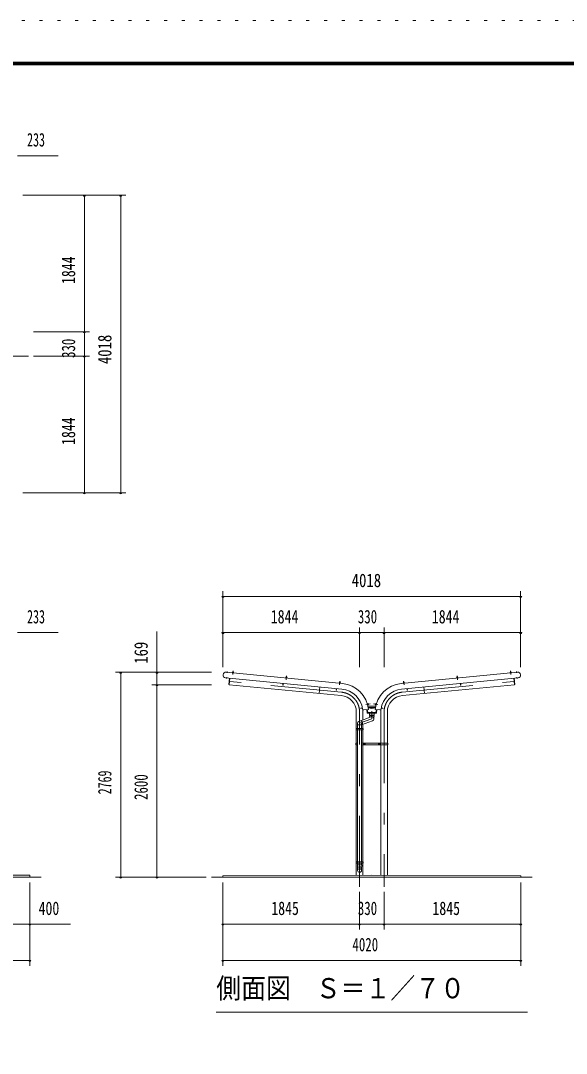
# Model space of a CAD drawing. Units: millimetres, scale not verified, with parts at other scales. Extents: x -31992 to 32005, y -14700 to 14700.
# Drawn here: x 3849 to 11215, y 748 to 14700 of the extents above; entities that cross this region are included whole.
import ezdxf
from ezdxf.enums import TextEntityAlignment as Align

# ---------------------------------------------------------------- set-up
doc = ezdxf.new("R2010")
doc.units = ezdxf.units.MM
doc.header["$LTSCALE"] = 80
doc.linetypes.add('USER3', pattern=[24, 12, -5, 2, -5])
doc.linetypes.add('USER4', pattern=[3, 0.5, -2.5])
for name, color, linetype, lineweight in [('0-2_1-07BOLD', 7, 'Continuous', 18), ('0-3_1-27CENTER', 3, 'USER3', 18), ('0-5_1-57DIM', 3, 'Continuous', 18), ('0-C_F-F1PAPER', 5, 'Continuous', 18), ('0-D_F-E_J_ADD', 5, 'USER4', 18)]:
    doc.layers.add(name, color=color, linetype=linetype, lineweight=lineweight)
doc.styles.add('ＭＳ ゴシック', font='')
doc.styles.get('ＭＳ ゴシック').set_extended_font_data('MS Gothic')

msp = doc.modelspace()

# ---------------------------------------------------------------- linework, layer by layer
at = {"layer": '0-2_1-07BOLD'}
for p, q in [((8194.41, 5746.03), (6621.28, 5897.51)), ((6711.35, 5899.61), (6710.86, 5894.51)), ((6712.48, 5908.86), (6711.64, 5900.09)), ((6717.32, 5893.89), (6717.81, 5898.99)), ((8984.34, 5746.03), (10557.47, 5897.51)), ((10466.27, 5908.86), (10460.29, 5908.29)), ((10461.43, 5893.89), (10460.94, 5898.99)), ((10467.4, 5899.61), (10467.89, 5894.51)), ((6613.9, 5820.87), (8186.73, 5669.41)), ((7433.01, 5830.12), (7432.52, 5825.02)), ((7434.15, 5839.37), (7433.3, 5830.6)), ((7438.98, 5824.4), (7439.47, 5829.5)), ((7439.28, 5830.02), (7440.12, 5838.8)), ((8154.67, 5760.63), (8154.18, 5755.53)), ((8155.81, 5769.88), (8161.78, 5769.31)), ((8160.64, 5754.91), (8161.14, 5760.01)), ((10564.85, 5820.87), (8992.02, 5669.41)), ((9022.94, 5769.88), (9016.97, 5769.31)), ((9018.11, 5754.91), (9017.61, 5760.01)), ((9024.08, 5760.63), (9024.57, 5755.53)), ((9739.77, 5824.4), (9739.28, 5829.5)), ((9744.61, 5839.37), (9745.45, 5830.6)), ((9745.74, 5830.12), (9746.23, 5825.02)), ((7885.71, 5698.4), (7877.37, 5611.71)), ((9293.04, 5698.4), (9301.38, 5611.71)), ((8534.37, 5468.02), (8539.42, 5468.91)), ((8540.54, 5462.51), (8535.5, 5461.62)), ((8549.68, 5464.38), (8541, 5462.85)), ((8629.07, 5464.38), (8637.75, 5462.85)), ((8638.21, 5462.51), (8643.25, 5461.62)), ((8644.38, 5468.02), (8639.33, 5468.91)), ((8379.83, 5135.54), (8379.83, 5358.54)), ((8468.93, 5358.54), (8468.93, 5252.4)), ((8480.27, 5387.84), (8542.36, 5393.43)), ((8528.48, 5392.18), (8533.76, 5352.66)), ((8533.75, 5352.66), (8645, 5352.66)), ((8535.81, 5437.66), (8642.94, 5437.66)), ((8640.14, 5422.66), (8538.61, 5422.66)), ((8559.38, 5345.36), (8559.38, 5318.36)), ((8561.87, 5308.24), (8561.87, 5318.36)), ((8616.88, 5318.36), (8616.88, 5308.24)), ((8636.39, 5393.43), (8698.48, 5387.84)), ((8645, 5352.66), (8650.28, 5392.18)), ((8709.82, 5358.54), (8709.82, 4940.54)), ((8798.92, 4940.54), (8798.92, 5358.54)), ((8396.87, 5206.92), (8396.87, 5135.54)), ((8396.87, 5184.47), (8451.87, 5184.47)), ((8579.97, 5292.82), (8414.97, 5232.76)), ((8451.87, 5187.67), (8598.78, 5241.14)), ((8451.87, 5135.54), (8451.87, 5206.92)), ((8468.93, 5193.88), (8468.93, 5135.54)), ((8379.83, 4940.54), (8379.83, 5119.54)), ((8395.27, 5135.54), (8395.27, 5119.54)), ((8396.87, 5119.54), (8396.87, 3335.54)), ((8451.88, 3335.54), (8451.88, 5119.54)), ((8453.47, 5119.54), (8453.47, 5135.54)), ((8468.93, 5119.54), (8468.93, 4940.54)), ((8378.23, 4927.54), (8372.13, 4927.54)), ((8378.23, 4914.54), (8378.23, 4940.54)), ((8379.83, 3335.54), (8379.83, 4914.54)), ((8468.93, 4914.54), (8468.93, 3335.54)), ((8470.53, 4940.54), (8470.53, 4914.54)), ((8500.53, 4940.54), (8500.53, 4914.54)), ((8678.22, 4914.54), (8678.22, 4940.54)), ((8708.22, 4940.54), (8708.22, 4914.54)), ((8709.82, 4914.54), (8709.82, 3156.94)), ((8798.92, 3156.5), (8798.92, 4914.54)), ((8800.52, 4914.54), (8800.52, 4940.54)), ((8806.62, 4927.54), (8800.52, 4927.54)), ((8379.83, 3319.54), (8379.83, 3156.14)), ((8395.27, 3335.54), (8395.27, 3319.54)), ((8396.87, 3319.54), (8396.87, 3294.08)), ((8451.87, 3319.54), (8451.87, 3294.08)), ((8453.47, 3319.54), (8453.47, 3335.54)), ((8468.93, 3156.56), (8468.93, 3319.54)), ((-7175.62, 3127.54), (4124.37, 3127.54)), ((3974.37, 3127.54), (3974.37, 3157.54)), ((10754.38, 3127.54), (6424.38, 3127.54))]:
    msp.add_line(p, q, dxfattribs=at)
for points in [[(6706.12, 5894.97), (6705.97, 5893.38), (6721.9, 5891.84), (6722.05, 5893.43)], [(10472.63, 5894.97), (10456.7, 5893.43), (10456.85, 5891.84), (10472.78, 5893.38)], [(7443.71, 5823.95), (7443.56, 5822.35), (7427.63, 5823.89), (7427.78, 5825.48)], [(7434.15, 5839.37), (7440.12, 5838.8), (7439.67, 5839.34), (7434.7, 5839.82)], [(8149.29, 5754.4), (8149.44, 5755.99), (8165.37, 5754.46), (8165.22, 5752.86)], [(9029.46, 5754.4), (9013.53, 5752.86), (9013.38, 5754.46), (9029.31, 5755.99)], [(9735.04, 5823.95), (9735.19, 5822.35), (9751.12, 5823.89), (9750.97, 5825.48)], [(8533.55, 5472.7), (8536.33, 5456.94), (8534.75, 5456.67), (8531.97, 5472.42)], [(8642.42, 5456.94), (8644, 5456.67), (8646.78, 5472.42), (8645.21, 5472.7)], [(8378.23, 5119.54), (8378.23, 5135.54), (8470.53, 5135.54), (8470.53, 5119.54)], [(8480.4, 4930.43), (8485.4, 4933.31), (8490.4, 4930.43), (8490.4, 4924.65), (8485.4, 4921.77), (8480.4, 4924.65)], [(8698.35, 4924.65), (8698.35, 4930.43), (8693.35, 4933.31), (8688.35, 4930.43), (8688.35, 4924.65), (8693.35, 4921.77)], [(8470.53, 3319.54), (8378.23, 3319.54), (8378.23, 3335.54), (8470.53, 3335.54)]]:
    msp.add_lwpolyline(points, close=True, dxfattribs=at)
for points in [[(6707.62, 5894.83), (6708.11, 5899.92), (6709.03, 5900.34), (6720.22, 5899.26), (6721.04, 5898.68), (6720.55, 5893.58)], [(6717.61, 5899.51), (6718.46, 5908.29), (6712.48, 5908.86), (6713.03, 5909.31), (6718.01, 5908.83), (6718.46, 5908.29)], [(10471.13, 5894.83), (10470.64, 5899.92), (10469.72, 5900.34), (10458.53, 5899.26), (10457.71, 5898.68), (10458.2, 5893.58)], [(10461.14, 5899.51), (10460.29, 5908.29), (10460.74, 5908.83), (10465.72, 5909.31), (10466.27, 5908.86), (10467.11, 5900.09)], [(6668.15, 5815.64), (6660.1, 5732.03), (6663.28, 5731.72)], [(8175.99, 5582.95), (6662.98, 5728.64), (6671.33, 5815.34)], [(7392.99, 5745.84), (7390.79, 5722.95), (7387.6, 5723.26), (7389.81, 5746.15)], [(7429.29, 5825.34), (7429.78, 5830.43), (7430.69, 5830.85), (7441.89, 5829.77), (7442.71, 5829.19), (7442.22, 5824.09)], [(8150.95, 5755.85), (8151.44, 5760.95), (8152.35, 5761.36), (8163.55, 5760.28), (8164.37, 5759.7), (8163.88, 5754.6)], [(8160.94, 5760.53), (8161.78, 5769.31), (8161.33, 5769.86), (8156.36, 5770.33), (8155.81, 5769.88), (8154.96, 5761.11)], [(9002.77, 5582.95), (10515.77, 5728.64), (10507.42, 5815.34)], [(9027.8, 5755.85), (9027.31, 5760.95), (9026.4, 5761.36), (9015.2, 5760.28), (9014.38, 5759.7), (9014.87, 5754.6)], [(9017.81, 5760.53), (9016.97, 5769.31), (9017.42, 5769.86), (9022.39, 5770.33), (9022.94, 5769.88), (9023.79, 5761.11)], [(9749.47, 5825.34), (9748.98, 5830.43), (9748.06, 5830.85), (9736.86, 5829.77), (9736.04, 5829.19), (9736.53, 5824.09)], [(9739.47, 5830.02), (9738.63, 5838.8), (9739.08, 5839.34), (9744.06, 5839.82), (9744.61, 5839.37), (9738.63, 5838.8)], [(9785.76, 5745.84), (9787.96, 5722.95), (9791.15, 5723.26), (9788.94, 5746.15)], [(10510.6, 5815.64), (10518.65, 5732.03), (10515.47, 5731.72)], [(8114.65, 5676.35), (8112.45, 5653.47), (8109.27, 5653.77), (8111.47, 5676.66)], [(9064.1, 5676.35), (9066.3, 5653.47), (9069.48, 5653.77), (9067.28, 5676.66)], [(8536.07, 5458.43), (8541.11, 5459.32), (8541.46, 5460.26), (8539.5, 5471.34), (8538.85, 5472.11), (8533.81, 5471.22)], [(8539.96, 5468.75), (8548.63, 5470.28), (8549.68, 5464.38), (8550.09, 5464.96), (8549.21, 5469.88), (8548.63, 5470.28)], [(8638.79, 5468.75), (8630.12, 5470.28), (8629.07, 5464.38), (8628.67, 5464.96), (8629.54, 5469.88), (8630.12, 5470.28)], [(8642.68, 5458.43), (8637.64, 5459.32), (8637.3, 5460.26), (8639.25, 5471.34), (8639.9, 5472.11), (8644.94, 5471.22)], [(8462.11, 5413.19), (8439.46, 5409.2), (8438.91, 5412.35), (8461.53, 5416.34)], [(8657.55, 5391.52), (8651.39, 5345.36), (8527.36, 5345.36), (8521.2, 5391.52)], [(8539.39, 5417.83), (8589.38, 5406.27), (8639.36, 5417.83)], [(8559.38, 5318.36), (8619.38, 5318.36), (8619.38, 5345.36)], [(8616.88, 5266.98), (8616.88, 5286.25), (8618.88, 5308.24), (8559.87, 5308.24), (8561.88, 5286.24)], [(8716.64, 5413.19), (8739.29, 5409.2), (8739.85, 5412.35), (8717.22, 5416.34)], [(8396.87, 4914.54), (8372.13, 4914.54), (8372.13, 4940.54), (8396.87, 4940.54)], [(8451.88, 4914.54), (8806.62, 4914.54), (8806.62, 4940.54), (8451.88, 4940.54)], [(8394.87, 3294.08), (8453.87, 3294.08), (8451.87, 3244.42), (8451.87, 3218.57)], [(8396.87, 3218.57), (8396.87, 3244.42), (8394.87, 3294.08)], [(3974.37, 3157.54), (-7025.62, 3157.54), (-7025.62, 3127.54)], [(6579.38, 3127.54), (6579.38, 3147.54), (8589.38, 3157.54), (10599.37, 3147.54), (10599.37, 3127.54)]]:
    msp.add_lwpolyline(points, dxfattribs=at)
for centre, radius in [((8485.4, 4927.54), 6.25), ((8485.4, 4927.54), 4.9), ((8693.35, 4927.54), 6.25), ((8693.35, 4927.54), 4.9)]:
    msp.add_circle(centre, radius, dxfattribs=at)
for centre, radius, start, end in [((6619, 5859.15), 38.62, 82.41238, 262.41238), ((6706.78, 5891.29), 2, 84.4998, 264.4998), ((6709.5, 5897.41), 2.88, 50.11574, 110.11574), ((6713.6, 5889.1), 10.75, 66.91203, 102.08795), ((6719.2, 5896.47), 2.88, 58.88425, 118.88425), ((6720.71, 5889.94), 2, 264.50061, 84.50061), ((10458.04, 5889.94), 2, 95.49939, 275.49939), ((10459.55, 5896.47), 2.88, 61.11575, 121.11575), ((10465.15, 5889.1), 10.75, 77.91205, 113.08797), ((10469.25, 5897.41), 2.88, 69.88426, 129.88426), ((10471.97, 5891.29), 2, 275.5002, 95.5002), ((10559.75, 5859.15), 38.62, 277.58762, 97.58762), ((7428.44, 5821.8), 2, 84.4998, 264.4998), ((7431.16, 5827.92), 2.88, 50.11574, 110.11574), ((7435.26, 5819.61), 10.75, 66.91203, 102.08795), ((7440.86, 5826.98), 2.88, 58.88425, 118.88425), ((7442.37, 5820.46), 2, 264.50061, 84.50061), ((8150.1, 5752.31), 2, 84.4998, 264.4998), ((8152.83, 5758.43), 2.88, 50.11574, 110.11574), ((8156.92, 5750.12), 10.75, 66.91203, 102.08795), ((8162.53, 5757.49), 2.88, 58.88425, 118.88425), ((8164.03, 5750.97), 2, 264.50061, 84.50061), ((8154.38, 5358.54), 389.55, 5.13863, 84.10165), ((9024.38, 5358.54), 389.55, 95.89835, 174.86137), ((9014.72, 5750.97), 2, 95.49939, 275.49939), ((9016.23, 5757.49), 2.88, 61.11575, 121.11575), ((9021.83, 5750.12), 10.75, 77.91205, 113.08797), ((9025.92, 5758.43), 2.88, 69.88426, 129.88426), ((9028.65, 5752.31), 2, 275.5002, 95.5002), ((9736.38, 5820.46), 2, 95.49939, 275.49939), ((9737.89, 5826.98), 2.88, 61.11575, 121.11575), ((9743.49, 5819.61), 10.75, 77.91205, 113.08797), ((9747.59, 5827.92), 2.88, 69.88426, 129.88426), ((9750.31, 5821.8), 2, 275.5002, 95.5002), ((8154.38, 5358.54), 225.45, 0, 84.50003), ((8154.38, 5358.54), 312.55, 7.76237, 84.05869), ((9024.38, 5358.54), 312.55, 95.94131, 172.23763), ((9024.38, 5358.54), 225.45, 95.49997, 180), ((8529.8, 5471.02), 2.38, 10.01471, 190.01471), ((8532.92, 5457.36), 1.68, 190.00774, 10.00774), ((8536.8, 5470.1), 2.88, 335.62325, 35.62325), ((8529.89, 5463.93), 10.75, 352.41954, 27.59546), ((8538.5, 5460.5), 2.88, 344.39175, 44.39175), ((8640.25, 5460.5), 2.88, 135.60825, 195.60825), ((8648.86, 5463.93), 10.75, 152.40454, 187.58046), ((8641.95, 5470.1), 2.88, 144.37675, 204.37675), ((8645.83, 5457.36), 1.68, 169.99226, 349.99226), ((8648.95, 5471.02), 2.38, 349.98529, 169.98529), ((8478.92, 5402.78), 15, 187.76337, 275.1433), ((8154.38, 5358.54), 314.55, 0, 6.42661), ((8699.83, 5402.78), 15, 264.8567, 352.23663), ((9024.38, 5358.54), 314.55, 173.57339, 180), ((8424.38, 5206.92), 27.5, 110.0018, 180), ((8420.58, 5205.54), 44.27, 341.60916, 58.39587), ((8589.38, 5266.98), 27.5, 289.99896, 110.00061), ((8424.38, 3243.44), 27.55, 3.55867, 176.44133), ((8424.38, 3216.86), 27.55, 3.55867, 176.44133), ((8424.38, 3220.28), 27.55, 183.56303, 356.43697)]:
    msp.add_arc(centre, radius, start, end, dxfattribs=at)
at = {"layer": '0-3_1-27CENTER'}
for p, q in [((-7005.62, 10496.54), (3954.37, 10496.54)), ((3954.37, 10166.54), (-7005.62, 10166.54)), ((6636.42, 5888.85), (6638.1, 5906.31)), ((6716.35, 5917.69), (6711.39, 5866.17)), ((10462.4, 5917.69), (10467.36, 5866.17)), ((10542.34, 5888.85), (10540.65, 5906.31)), ((6628.86, 5810.38), (6630.87, 5831.29)), ((8180.25, 5627.3), (6634.21, 5776.16)), ((7433.05, 5796.68), (7438.01, 5848.2)), ((8159.67, 5778.71), (8154.71, 5727.19)), ((8998.5, 5627.3), (10544.54, 5776.16)), ((9019.08, 5778.71), (9024.04, 5727.19)), ((9740.74, 5848.2), (9745.7, 5796.68)), ((10549.89, 5810.38), (10547.88, 5831.29)), ((8565.89, 5470.28), (8509.06, 5460.26)), ((8612.86, 5470.28), (8669.69, 5460.26)), ((8424.38, 2998.86), (8424.38, 5358.54)), ((8754.38, 5358.54), (8754.38, 2998.86)), ((8497.9, 4927.54), (8472.9, 4927.54)), ((8485.4, 4940.04), (8485.4, 4915.04)), ((8705.85, 4927.54), (8680.85, 4927.54)), ((8693.35, 4940.04), (8693.35, 4915.04))]:
    msp.add_line(p, q, dxfattribs=at)
msp.add_lwpolyline([(8424.38, 5206.92), (8589.38, 5266.98), (8589.38, 5370.96)], dxfattribs=at)
for centre, start, end in [((8154.38, 5358.54), 0, 84.50003), ((9024.38, 5358.54), 95.49997, 180)]:
    msp.add_arc(centre, 270, start, end, dxfattribs=at)
at = {"layer": '0-5_1-57DIM'}
for p, q in [((3807.37, 12875.53), (4356.87, 12875.53)), ((3877.37, 12340.54), (5269.38, 12340.54)), ((4723.38, 12340.54), (4695.38, 12340.54)), ((4709.38, 12340.54), (4709.38, 10496.54)), ((5213.38, 12340.54), (5185.38, 12340.54)), ((5199.38, 12340.54), (5199.38, 8322.54)), ((4024.37, 10496.54), (4779.38, 10496.54)), ((4723.38, 10496.54), (4695.38, 10496.54)), ((4709.38, 10496.54), (4709.38, 10166.54)), ((4779.38, 10166.54), (4024.37, 10166.54)), ((4723.38, 10166.54), (4695.38, 10166.54)), ((4709.38, 10166.54), (4709.38, 8322.54)), ((3877.37, 8322.54), (5269.38, 8322.54)), ((4723.38, 8322.54), (4695.38, 8322.54)), ((5213.38, 8322.54), (5185.38, 8322.54)), ((6580.38, 5966.54), (6580.38, 6992.54)), ((10598.37, 5966.54), (10598.37, 6992.54)), ((6594.38, 6922.54), (6566.38, 6922.54)), ((6580.38, 6922.54), (10598.37, 6922.54)), ((10612.38, 6922.54), (10584.38, 6922.54)), ((3807.37, 6432.54), (4356.87, 6432.54)), ((5689.38, 5896.54), (5689.38, 6446.04)), ((6594.38, 6432.54), (6566.38, 6432.54)), ((6580.38, 6432.54), (8424.38, 6432.54)), ((8438.38, 6432.54), (8410.38, 6432.54)), ((8424.38, 5966.54), (8424.38, 6502.54)), ((8424.38, 6432.54), (8754.38, 6432.54)), ((8768.38, 6432.54), (8740.38, 6432.54)), ((8754.38, 6502.54), (8754.38, 5966.54)), ((8754.38, 6432.54), (10598.37, 6432.54)), ((10612.38, 6432.54), (10584.38, 6432.54)), ((6424.38, 5896.54), (5129.38, 5896.54)), ((5213.38, 5896.54), (5185.38, 5896.54)), ((5199.38, 3127.54), (5199.38, 5896.54)), ((5703.38, 5896.54), (5675.38, 5896.54)), ((5689.38, 5727.54), (5689.38, 5896.54)), ((5619.38, 5727.54), (6424.38, 5727.54)), ((5703.38, 5727.54), (5675.38, 5727.54)), ((5689.38, 3127.54), (5689.38, 5727.54)), ((6354.38, 3127.54), (5129.38, 3127.54)), ((5213.38, 3127.54), (5185.38, 3127.54)), ((5703.38, 3127.54), (5675.38, 3127.54)), ((3974.37, 3057.54), (3974.37, 1932.54)), ((6579.38, 1932.54), (6579.38, 3057.54)), ((10599.37, 1932.54), (10599.37, 3057.54)), ((8424.38, 2422.54), (8424.38, 2928.86)), ((8754.38, 2928.86), (8754.38, 2422.54)), ((3574.37, 2492.54), (3974.37, 2492.54)), ((3988.37, 2492.54), (3960.37, 2492.54)), ((3974.37, 2492.54), (4523.87, 2492.54)), ((6593.38, 2492.54), (6565.38, 2492.54)), ((6579.38, 2492.54), (8424.38, 2492.54)), ((8438.38, 2492.54), (8410.38, 2492.54)), ((8424.38, 2492.54), (8754.38, 2492.54)), ((8768.38, 2492.54), (8740.38, 2492.54)), ((8754.38, 2492.54), (10599.37, 2492.54)), ((10613.37, 2492.54), (10585.37, 2492.54)), ((-7025.62, 2002.54), (3974.37, 2002.54)), ((3988.37, 2002.54), (3960.37, 2002.54)), ((6593.38, 2002.54), (6565.38, 2002.54)), ((6579.38, 2002.54), (10599.37, 2002.54)), ((10613.37, 2002.54), (10585.37, 2002.54)), ((10689.37, 1302.54), (6489.37, 1302.54))]:
    msp.add_line(p, q, dxfattribs=at)
for centre in [(4709.38, 12340.54), (5199.38, 12340.54), (4709.38, 10496.54), (4709.38, 10166.54), (4709.38, 8322.54), (5199.38, 8322.54), (6580.38, 6922.54), (10598.38, 6922.54), (6580.38, 6432.54), (8424.38, 6432.54), (8754.38, 6432.54), (10598.38, 6432.54), (5199.38, 5896.54), (5689.38, 5896.54), (5689.38, 5727.54), (5199.38, 3127.54), (5689.38, 3127.54), (3974.37, 2492.54), (6579.38, 2492.54), (8424.38, 2492.54), (8754.38, 2492.54), (10599.37, 2492.54), (3974.37, 2002.54), (6579.38, 2002.54), (10599.37, 2002.54)]:
    msp.add_arc(centre, 14, 180, 0, dxfattribs=at)
at = {"layer": '0-C_F-F1PAPER'}
for points in [[(31304.92, -14000), (-8875.08, -14000), (-8875.08, 14140), (31304.92, 14140)], [(31301.42, -13996.5), (31301.42, 14136.5), (-8871.58, 14136.5), (-8871.58, -13996.5)], [(31297.92, -13993), (31297.92, 14133), (-8868.08, 14133), (-8868.08, -13993)], [(31294.42, -13989.5), (-8864.58, -13989.5), (-8864.58, 14129.5), (31294.42, 14129.5)], [(31290.92, -13986), (31290.92, 14126), (-8861.08, 14126), (-8861.08, -13986)], [(31287.42, -13982.5), (-8857.58, -13982.5), (-8857.58, 14122.5), (31287.42, 14122.5)], [(31283.92, -13979), (31283.92, 14119), (-8854.08, 14119), (-8854.08, -13979)], [(31280.42, -13975.5), (-8850.58, -13975.5), (-8850.58, 14115.5), (31280.42, 14115.5)], [(31276.92, -13972), (-8847.08, -13972), (-8847.08, 14112), (31276.92, 14112)], [(31273.42, -13968.5), (-8843.58, -13968.5), (-8843.58, 14108.5), (31273.42, 14108.5)], [(31269.92, -13965), (31269.92, 14105), (-8840.08, 14105), (-8840.08, -13965)]]:
    msp.add_lwpolyline(points, close=True, dxfattribs=at)
at = {"layer": '0-D_F-E_J_ADD'}
msp.add_lwpolyline([(32004.92, -14700), (-9575.08, -14700), (-9575.08, 14700), (32004.92, 14700)], close=True, dxfattribs=at)

# ---------------------------------------------------------------- texts
at = {"layer": '0-5_1-57DIM', "color": 7, "style": 'ＭＳ ゴシック'}
for s, height, width, p in [('233', 182.3, 0.65, (3935.93, 12945.53)), ('4018', 182.3, 0.8, (8317.77, 6992.54)), ('233', 182.3, 0.65, (3935.93, 6502.54)), ('1844', 182.3, 0.75, (7225.8, 6502.54)), ('330', 182.3, 0.7, (8400.62, 6502.54)), ('1844', 182.3, 0.75, (9399.8, 6502.54)), ('400', 182.3, 0.75, (4091.45, 2562.54)), ('1845', 182.3, 0.75, (7232.76, 2562.54)), ('330', 182.3, 0.7, (8400.62, 2562.54)), ('1845', 182.3, 0.75, (9407.76, 2562.54)), ('4020', 182.3, 0.7, (8327.72, 2072.54)), ('側面図\u3000Ｓ＝１／７０', 273.5, 0.9, (6489.38, 1409.85))]:
    msp.add_text(s, height=height, dxfattribs=dict(at, width=width)).set_placement(p, align=Align.BOTTOM_LEFT)
for s, width, p in [('1844', 0.75, (4639.38, 11141.96)), ('330', 0.7, (4639.38, 10142.78)), ('4018', 0.8, (5129.38, 10059.94)), ('1844', 0.75, (4639.38, 8967.96)), ('169', 0.8, (5619.38, 6011.58)), ('2769', 0.65, (5129.38, 4247.11)), ('2600', 0.7, (5619.38, 4171.69))]:
    msp.add_text(s, height=182.3, rotation=90, dxfattribs=dict(at, width=width)).set_placement(p, align=Align.BOTTOM_LEFT)

doc.saveas('drawing.dxf')
